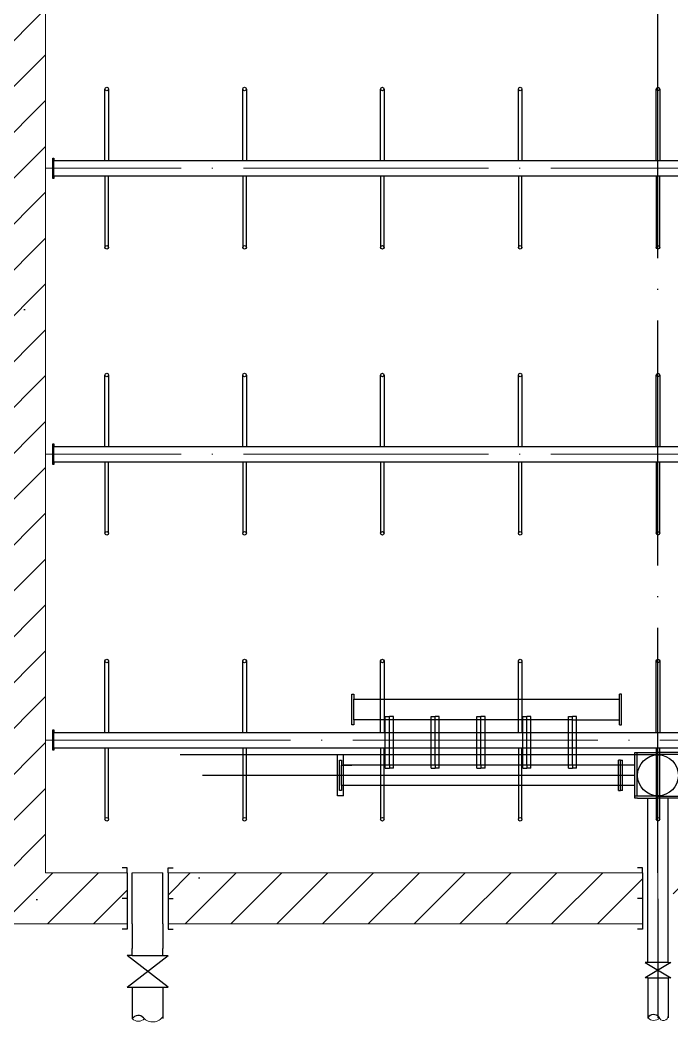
# Model space of a CAD drawing. Header units: millimetres. Extents: x 279 to 2876, y -494 to 1800.
# Drawn here: x 1136.1 to 1199.9, y 147.8 to 245.9 of the extents above; entities that cross this region are included whole.
import ezdxf

# ---------------------------------------------------------------- set-up
doc = ezdxf.new("R2010")
doc.units = ezdxf.units.MM
doc.linetypes.add('ACAD_ISO04W100', pattern=[30, 24, -3, 0, -3])
doc.layers.add('图层2', color=5, linetype='Continuous', lineweight=25, plot=False)
doc.layers.add('图层3', color=2, linetype='Continuous')

msp = doc.modelspace()

# ---------------------------------------------------------------- hatches: boundary and pattern name
at = {"layer": '图层3'}
h = msp.add_hatch(dxfattribs=at)
h.set_pattern_fill('ANSI31', color=256, style=0)
h.set_pattern_definition([(45, (155.4213, -677.7282), (-2.245064, 2.245064), [])])
h.paths.add_polyline_path([(1020.5659, 162.43685), (1020.5659, 157.43685), (1067.0659, 157.43685), (1067.0659, 162.43685)])
h.paths.add_polyline_path([(1070.0659, 162.43685), (1070.0659, 157.43685), (1116.5659, 157.43685), (1116.5659, 162.43685)])
h.paths.add_polyline_path([(1003.5659, 157.43685), (1016.5659, 157.43685), (1016.5659, 162.43685), (1008.5659, 162.43685), (1008.5659, 172.43685), (1008.5659, 174.68685), (1003.5659, 174.68685), (1003.5659, 167.43685), (1003.5659, 162.43685)])
h.paths.add_polyline_path([(1003.5659, 176.18685), (1008.5659, 176.18685), (1008.5659, 202.68685), (1003.5659, 202.68685)])
h.paths.add_polyline_path([(1008.5659, 407.43685), (1008.5659, 412.43685), (1022.26142, 412.43685), (1027.26379, 417.43685), (1003.5659, 417.43685), (1003.5659, 400.18685), (1008.5659, 400.18685), (1008.5659, 402.43685)])
h.paths.add_polyline_path([(1027.26379, 417.43685), (1022.26142, 412.43685), (1033.1433, 412.43685), (1038.14568, 417.43685)])
h.paths.add_polyline_path([(1038.14568, 417.43685), (1033.1433, 412.43685), (1067.0659, 412.43685), (1067.0659, 417.43685)])
h.paths.add_polyline_path([(1003.5659, 372.18685), (1008.5659, 372.18685), (1008.5659, 398.68685), (1003.5659, 398.68685)])
h.paths.add_polyline_path([(1008.5659, 370.68685), (1003.5659, 370.68685), (1003.5659, 344.18685), (1008.5659, 344.18685)])
h.paths.add_polyline_path([(1008.5659, 342.68685), (1003.5659, 342.68685), (1003.5659, 316.18685), (1008.5659, 316.18685)])
h.paths.add_polyline_path([(1008.5659, 314.68685), (1003.5659, 314.68685), (1003.5659, 288.18685), (1008.5659, 288.18685)])
h.paths.add_polyline_path([(1003.5659, 260.18685), (1008.5659, 260.18685), (1008.5659, 286.68685), (1003.5659, 286.68685)])
h.paths.add_polyline_path([(1003.5659, 232.18685), (1008.5659, 232.18685), (1008.5659, 258.68685), (1003.5659, 258.68685)])
h.paths.add_polyline_path([(1008.5659, 230.68685), (1003.5659, 230.68685), (1003.5659, 204.18685), (1008.5659, 204.18685)])
h.paths.add_polyline_path([(1133.5659, 407.43685), (1133.5659, 412.43685), (1133.5659, 417.43685), (1070.0659, 417.43685), (1070.0659, 412.43685), (1128.5659, 412.43685), (1128.5659, 402.43685), (1128.5659, 162.43685), (1120.5659, 162.43685), (1120.5659, 157.43685), (1133.5659, 157.43685)])
h.paths.add_polyline_path([(1138.5659, 412.43685), (1197.0659, 412.43685), (1197.0659, 417.43685), (1133.5659, 417.43685), (1133.5659, 412.43685), (1133.5659, 402.43685), (1133.5659, 157.43685), (1146.5659, 157.43685), (1146.5659, 162.43685), (1138.5659, 162.43685), (1138.5659, 402.43685)])
h.paths.add_polyline_path([(1258.5659, 412.43685), (1258.5659, 407.43685), (1258.5659, 402.43685), (1258.5659, 400.18685), (1263.5659, 400.18685), (1263.5659, 417.43685), (1200.0659, 417.43685), (1200.0659, 412.43685)])
h.paths.add_polyline_path([(1258.5659, 372.18685), (1263.5659, 372.18685), (1263.5659, 398.68685), (1258.5659, 398.68685)])
h.paths.add_polyline_path([(1258.5659, 344.18685), (1263.5659, 344.18685), (1263.5659, 370.68685), (1258.5659, 370.68685)])
h.paths.add_polyline_path([(1258.5659, 316.18685), (1263.5659, 316.18685), (1263.5659, 342.68685), (1258.5659, 342.68685)])
h.paths.add_polyline_path([(1258.5659, 288.18685), (1263.5659, 288.18685), (1263.5659, 314.68685), (1258.5659, 314.68685)])
h.paths.add_polyline_path([(1258.5659, 260.18685), (1263.5659, 260.18685), (1263.5659, 286.68685), (1258.5659, 286.68685)])
h.paths.add_polyline_path([(1263.5659, 258.68685), (1258.5659, 258.68685), (1258.5659, 232.18685), (1263.5659, 232.18685)])
h.paths.add_polyline_path([(1263.5659, 230.68685), (1258.5659, 230.68685), (1258.5659, 204.18685), (1263.5659, 204.18685)])
h.paths.add_polyline_path([(1258.5659, 176.18685), (1263.5659, 176.18685), (1263.5659, 202.68685), (1258.5659, 202.68685)])
h.paths.add_polyline_path([(1258.5659, 162.43685), (1250.5659, 162.43685), (1250.5659, 157.43685), (1263.5659, 157.43685), (1263.5659, 162.43685), (1263.5659, 172.43685), (1263.5659, 174.68685), (1258.5659, 174.68685)])
h.paths.add_polyline_path([(1246.5659, 157.43685), (1246.5659, 162.43685), (1200.0659, 162.43685), (1200.0659, 157.43685)])
h.paths.add_polyline_path([(1150.5659, 162.43685), (1150.5659, 157.43685), (1197.0659, 157.43685), (1197.0659, 162.43685)])
h.paths.add_polyline_path([(1276.56598, 162.43685), (1276.56598, 172.43685), (1276.56598, 174.68685), (1271.56598, 174.68685), (1271.56598, 167.43685), (1271.56598, 162.43685), (1271.56598, 157.43685), (1284.56598, 157.43685), (1284.56598, 162.43685)])
h.paths.add_polyline_path([(1288.56598, 162.43685), (1288.56598, 157.43685), (1335.06598, 157.43685), (1335.06598, 162.43685)])
h.paths.add_polyline_path([(1338.06598, 162.43685), (1338.06598, 157.43685), (1384.56598, 157.43685), (1384.56598, 162.43685)], flags=17)
h.paths.add_polyline_path([(1276.56598, 202.68685), (1271.56598, 202.68685), (1271.56598, 176.18685), (1276.56598, 176.18685)])
h.paths.add_polyline_path([(1271.56598, 204.18685), (1276.56598, 204.18685), (1276.56598, 230.68685), (1271.56598, 230.68685)])
h.paths.add_polyline_path([(1271.56598, 232.18685), (1276.56598, 232.18685), (1276.56598, 258.68685), (1271.56598, 258.68685)])
h.paths.add_polyline_path([(1276.56598, 286.68685), (1271.56598, 286.68685), (1271.56598, 260.18685), (1276.56598, 260.18685)])
h.paths.add_polyline_path([(1276.56598, 314.68685), (1271.56598, 314.68685), (1271.56598, 288.18685), (1276.56598, 288.18685)])
h.paths.add_polyline_path([(1271.56598, 316.18685), (1276.56598, 316.18685), (1276.56598, 342.68685), (1271.56598, 342.68685)])
h.paths.add_polyline_path([(1271.56598, 344.18685), (1276.56598, 344.18685), (1276.56598, 370.68685), (1271.56598, 370.68685)])
h.paths.add_polyline_path([(1276.56598, 398.68685), (1271.56598, 398.68685), (1271.56598, 372.18685), (1276.56598, 372.18685)])
h.paths.add_polyline_path([(1276.56598, 412.43685), (1335.06598, 412.43685), (1335.06598, 417.43685), (1271.56598, 417.43685), (1271.56598, 400.18685), (1276.56598, 400.18685), (1276.56598, 402.43685), (1276.56598, 407.43685)])
h.paths.add_polyline_path([(1338.06598, 417.43685), (1338.06598, 412.43685), (1396.56598, 412.43685), (1396.56598, 402.43685), (1396.56598, 162.43685), (1388.56598, 162.43685), (1388.56598, 157.43685), (1401.56598, 157.43685), (1401.56598, 407.43685), (1401.56598, 412.43685), (1401.56598, 417.43685)])
h = msp.add_hatch(dxfattribs=at)
h.set_pattern_fill('AR-CONC', color=256, scale=0.25, style=0)
h.set_pattern_definition([(50, (155.42, -677.73), (45.5462, -3.9848), [4.7625, -52.3875]), (355, (155.42, -677.73), (-8.8107, 47.7642), [3.81, -41.91]), (100.451, (159.217, -678.06), (36.7356, 43.7792), [4.0475, -44.5225]), (46.1842, (155.42, -665.03), (67.7698, -10.5106), [7.1437, -78.5812]), (96.6356, (161.07, -665.904), (59.351, 61.8564), [6.0713, -66.7837]), (351.184, (155.42, -665.03), (59.3512, 61.8563), [5.715, -62.865]), (21, (161.77, -668.203), (37.9037, -25.5664), [4.7625, -52.3875]), (326, (161.77, -668.203), (15.4505, 46.047), [3.81, -41.91]), (71.4514, (164.93, -670.334), (53.3541, 20.4807), [4.0475, -44.5225]), (37.5, (155.421, -677.728), (0.77215, 21.13876), [0, -41.402, 0, -42.545, 0, -42.06875]), (7.5, (155.421, -677.728), (16.70492, 25.04514), [0, -24.257, 0, -40.4495, 0, -16.03375]), (327.5, (141.26, -677.728), (33.89765, -1.43219), [0, -15.875, 0, -49.53, 0, -65.7225]), (317.5, (134.91, -677.728), (37.0323, 6.3566), [0, -20.6375, 0, -32.893, 0, -46.6725])])
h.paths.add_polyline_path([(1008.5659, 398.68685), (1003.5659, 398.68685), (1003.5659, 372.18685), (1008.5659, 372.18685)])
h.paths.add_polyline_path([(1008.5659, 412.43685), (1022.26142, 412.43685), (1027.26379, 417.43685), (1003.5659, 417.43685), (1003.5659, 400.18685), (1008.5659, 400.18685), (1008.5659, 402.43685), (1008.5659, 407.43685)])
h.paths.add_polyline_path([(1067.0659, 417.43685), (1038.14568, 417.43685), (1033.1433, 412.43685), (1067.0659, 412.43685)])
h.paths.add_polyline_path([(1038.14568, 417.43685), (1027.26379, 417.43685), (1022.26142, 412.43685), (1033.1433, 412.43685)])
h.paths.add_polyline_path([(1133.5659, 417.43685), (1070.0659, 417.43685), (1070.0659, 412.43685), (1128.5659, 412.43685), (1128.5659, 402.43685), (1128.5659, 162.43685), (1120.5659, 162.43685), (1120.5659, 157.43685), (1133.5659, 157.43685), (1133.5659, 407.43685), (1133.5659, 412.43685)])
h.paths.add_polyline_path([(1116.5659, 162.43685), (1070.0659, 162.43685), (1070.0659, 157.43685), (1116.5659, 157.43685)])
h.paths.add_polyline_path([(1067.0659, 162.43685), (1020.5659, 162.43685), (1020.5659, 157.43685), (1067.0659, 157.43685)])
h.paths.add_polyline_path([(1008.5659, 172.43685), (1008.5659, 174.68685), (1003.5659, 174.68685), (1003.5659, 167.43685), (1003.5659, 162.43685), (1003.5659, 157.43685), (1016.5659, 157.43685), (1016.5659, 162.43685), (1008.5659, 162.43685)])
h.paths.add_polyline_path([(1008.5659, 202.68685), (1003.5659, 202.68685), (1003.5659, 176.18685), (1008.5659, 176.18685)])
h.paths.add_polyline_path([(1008.5659, 230.68685), (1003.5659, 230.68685), (1003.5659, 204.18685), (1008.5659, 204.18685)])
h.paths.add_polyline_path([(1008.5659, 258.68685), (1003.5659, 258.68685), (1003.5659, 232.18685), (1008.5659, 232.18685)])
h.paths.add_polyline_path([(1008.5659, 286.68685), (1003.5659, 286.68685), (1003.5659, 260.18685), (1008.5659, 260.18685)])
h.paths.add_polyline_path([(1008.5659, 314.68685), (1003.5659, 314.68685), (1003.5659, 288.18685), (1008.5659, 288.18685)])
h.paths.add_polyline_path([(1008.5659, 342.68685), (1003.5659, 342.68685), (1003.5659, 316.18685), (1008.5659, 316.18685)])
h.paths.add_polyline_path([(1008.5659, 370.68685), (1003.5659, 370.68685), (1003.5659, 344.18685), (1008.5659, 344.18685)])
h.paths.add_polyline_path([(1138.5659, 402.43685), (1138.5659, 412.43685), (1197.0659, 412.43685), (1197.0659, 417.43685), (1133.5659, 417.43685), (1133.5659, 412.43685), (1133.5659, 402.43685), (1133.5659, 157.43685), (1146.5659, 157.43685), (1146.5659, 162.43685), (1138.5659, 162.43685)])
h.paths.add_polyline_path([(1263.5659, 417.43685), (1200.0659, 417.43685), (1200.0659, 412.43685), (1258.5659, 412.43685), (1258.5659, 407.43685), (1258.5659, 402.43685), (1258.5659, 400.18685), (1263.5659, 400.18685)])
h.paths.add_polyline_path([(1263.5659, 398.68685), (1258.5659, 398.68685), (1258.5659, 372.18685), (1263.5659, 372.18685)])
h.paths.add_polyline_path([(1263.5659, 370.68685), (1258.5659, 370.68685), (1258.5659, 344.18685), (1263.5659, 344.18685)])
h.paths.add_polyline_path([(1263.5659, 342.68685), (1258.5659, 342.68685), (1258.5659, 316.18685), (1263.5659, 316.18685)])
h.paths.add_polyline_path([(1276.56598, 342.68685), (1271.56598, 342.68685), (1271.56598, 316.18685), (1276.56598, 316.18685)])
h.paths.add_polyline_path([(1276.56598, 370.68685), (1271.56598, 370.68685), (1271.56598, 344.18685), (1276.56598, 344.18685)])
h.paths.add_polyline_path([(1276.56598, 398.68685), (1271.56598, 398.68685), (1271.56598, 372.18685), (1276.56598, 372.18685)])
h.paths.add_polyline_path([(1276.56598, 412.43685), (1335.06598, 412.43685), (1335.06598, 417.43685), (1271.56598, 417.43685), (1271.56598, 400.18685), (1276.56598, 400.18685), (1276.56598, 402.43685), (1276.56598, 407.43685)])
h.paths.add_polyline_path([(1263.5659, 314.68685), (1258.5659, 314.68685), (1258.5659, 288.18685), (1263.5659, 288.18685)])
h.paths.add_polyline_path([(1276.56598, 314.68685), (1271.56598, 314.68685), (1271.56598, 288.18685), (1276.56598, 288.18685)])
h.paths.add_polyline_path([(1276.56598, 286.68685), (1271.56598, 286.68685), (1271.56598, 260.18685), (1276.56598, 260.18685)])
h.paths.add_polyline_path([(1263.5659, 286.68685), (1258.5659, 286.68685), (1258.5659, 260.18685), (1263.5659, 260.18685)])
h.paths.add_polyline_path([(1263.5659, 258.68685), (1258.5659, 258.68685), (1258.5659, 232.18685), (1263.5659, 232.18685)])
h.paths.add_polyline_path([(1276.56598, 258.68685), (1271.56598, 258.68685), (1271.56598, 232.18685), (1276.56598, 232.18685)])
h.paths.add_polyline_path([(1276.56598, 230.68685), (1271.56598, 230.68685), (1271.56598, 204.18685), (1276.56598, 204.18685)])
h.paths.add_polyline_path([(1263.5659, 230.68685), (1258.5659, 230.68685), (1258.5659, 204.18685), (1263.5659, 204.18685)])
h.paths.add_polyline_path([(1263.5659, 202.68685), (1258.5659, 202.68685), (1258.5659, 176.18685), (1263.5659, 176.18685)])
h.paths.add_polyline_path([(1276.56598, 202.68685), (1271.56598, 202.68685), (1271.56598, 176.18685), (1276.56598, 176.18685)])
h.paths.add_polyline_path([(1246.5659, 162.43685), (1200.0659, 162.43685), (1200.0659, 157.43685), (1246.5659, 157.43685)])
h.paths.add_polyline_path([(1263.5659, 162.43685), (1263.5659, 172.43685), (1263.5659, 174.68685), (1258.5659, 174.68685), (1258.5659, 162.43685), (1250.5659, 162.43685), (1250.5659, 157.43685), (1263.5659, 157.43685)])
h.paths.add_polyline_path([(1284.56598, 162.43685), (1276.56598, 162.43685), (1276.56598, 172.43685), (1276.56598, 174.68685), (1271.56598, 174.68685), (1271.56598, 167.43685), (1271.56598, 162.43685), (1271.56598, 157.43685), (1284.56598, 157.43685)])
h.paths.add_polyline_path([(1335.06598, 162.43685), (1288.56598, 162.43685), (1288.56598, 157.43685), (1335.06598, 157.43685)])
h.paths.add_polyline_path([(1197.0659, 162.43685), (1150.5659, 162.43685), (1150.5659, 157.43685), (1197.0659, 157.43685)])
h.paths.add_polyline_path([(1384.56598, 162.43685), (1338.06598, 162.43685), (1338.06598, 157.43685), (1384.56598, 157.43685)])
h.paths.add_polyline_path([(1401.56598, 407.43685), (1401.56598, 412.43685), (1401.56598, 417.43685), (1338.06598, 417.43685), (1338.06598, 412.43685), (1396.56598, 412.43685), (1396.56598, 402.43685), (1396.56598, 162.43685), (1388.56598, 162.43685), (1388.56598, 157.43685), (1401.56598, 157.43685)])

# ---------------------------------------------------------------- linework, layer by layer
at = {"linetype": 'ACAD_ISO04W100'}
for p, q in [((1198.5659, 162.43685), (1198.5659, 412.43685)), ((1198.5659, 159.88482), (1198.5659, 148.24685))]:
    msp.add_line(p, q, dxfattribs=at)
at = {"lineweight": 0}
for p, q in [((1138.5659, 402.43685), (1138.5659, 162.43685)), ((1138.5659, 173.93685), (1138.5659, 176.93685)), ((1138.5659, 162.43685), (1146.5659, 162.43685)), ((1147.0659, 162.43685), (1150.0659, 162.43685)), ((1150.5659, 162.43685), (1197.0659, 162.43685)), ((1198.5659, 162.43685), (1198.5659, 159.88482)), ((1146.5659, 157.43685), (1133.5659, 157.43685)), ((1197.0659, 157.43685), (1150.5659, 157.43685))]:
    msp.add_line(p, q, dxfattribs=at)
at = {"linetype": 'ACAD_ISO04W100', "lineweight": 0}
for p, q in [((1212.0659, 231.43685), (1138.5659, 231.43685)), ((1212.0659, 203.43685), (1138.5659, 203.43685)), ((1138.5659, 175.43685), (1258.5659, 175.43685)), ((1198.5659, 159.88482), (1198.5659, 162.43685))]:
    msp.add_line(p, q, dxfattribs=at)
for p, q in [((1168.5659, 179.43742), (1168.5659, 179.93742)), ((1168.5659, 179.93742), (1168.7659, 179.93742)), ((1168.7659, 179.93742), (1168.7659, 179.43742)), ((1194.78689, 176.93742), (1194.78689, 179.93742)), ((1194.98689, 179.93742), (1194.78689, 179.93742)), ((1194.98689, 179.63742), (1194.98689, 179.93742)), ((1194.98689, 179.43742), (1194.98689, 179.63742)), ((1168.5659, 176.93742), (1168.5659, 179.43742)), ((1168.7659, 177.43742), (1168.7659, 179.43742)), ((1168.7659, 179.43742), (1194.78689, 179.43742)), ((1194.98689, 177.43742), (1194.98689, 179.43742)), ((1171.85273, 172.68742), (1171.85273, 177.73742)), ((1171.85273, 177.73742), (1172.25273, 177.73742)), ((1172.25273, 172.98742), (1172.25273, 177.73742)), ((1172.25273, 172.98742), (1172.25273, 177.73742)), ((1172.65273, 177.73742), (1172.25273, 177.73742)), ((1172.25273, 172.98742), (1172.25273, 177.67817)), ((1172.65273, 172.68742), (1172.65273, 177.73742)), ((1176.33956, 172.68742), (1176.33956, 177.73742)), ((1176.33956, 177.73742), (1176.73956, 177.73742)), ((1176.73956, 172.98742), (1176.73956, 177.73742)), ((1176.73956, 172.98742), (1176.73956, 177.73742)), ((1176.73956, 172.98742), (1176.73956, 177.73742)), ((1177.13956, 177.73742), (1176.73956, 177.73742)), ((1177.13956, 172.68742), (1177.13956, 177.73742)), ((1180.82639, 172.68742), (1180.82639, 177.73742)), ((1180.82639, 177.73742), (1181.22639, 177.73742)), ((1181.22639, 172.98742), (1181.22639, 177.73742)), ((1181.22639, 172.98742), (1181.22639, 177.73742)), ((1181.22639, 172.98742), (1181.22639, 177.73742)), ((1181.62639, 177.73742), (1181.22639, 177.73742)), ((1181.62639, 172.68742), (1181.62639, 177.73742)), ((1185.31323, 172.68742), (1185.31323, 177.73742)), ((1185.31323, 177.73742), (1185.71323, 177.73742)), ((1185.71323, 172.98742), (1185.71323, 177.73742)), ((1185.71323, 172.98742), (1185.71323, 177.73742)), ((1185.71323, 172.98742), (1185.71323, 177.73742)), ((1186.11323, 177.73742), (1185.71323, 177.73742)), ((1186.11323, 172.68742), (1186.11323, 177.73742)), ((1189.80006, 172.68742), (1189.80006, 177.73742)), ((1189.80006, 177.73742), (1190.20006, 177.73742)), ((1190.20006, 172.98742), (1190.20006, 177.73742)), ((1190.20006, 172.98742), (1190.20006, 177.73742)), ((1190.60006, 177.73742), (1190.20006, 177.73742)), ((1190.60006, 172.68742), (1190.60006, 177.73742)), ((1168.7659, 176.93742), (1168.5659, 176.93742)), ((1190.20006, 177.43742), (1168.7659, 177.43742)), ((1168.7659, 177.43742), (1168.7659, 176.93742)), ((1190.20006, 177.43742), (1192.9667, 177.43742)), ((1192.9667, 177.43742), (1194.78689, 177.43742)), ((1194.78689, 176.93742), (1194.98689, 176.93742)), ((1194.98689, 176.93742), (1194.98689, 177.43742)), ((1198.5659, 173.98742), (1151.75739, 173.98742)), ((1167.4659, 173.98742), (1167.1659, 173.98742)), ((1167.1659, 173.95045), (1167.1659, 173.98742)), ((1167.1659, 170.22563), (1167.1659, 173.95045)), ((1167.7659, 173.98742), (1167.4659, 173.98742)), ((1167.7659, 173.95045), (1167.7659, 173.98742)), ((1167.7659, 170.22563), (1167.7659, 173.95045)), ((1196.3159, 169.73742), (1196.3159, 174.23742)), ((1196.3159, 174.23742), (1198.5659, 174.23742)), ((1196.5159, 169.93742), (1196.5159, 174.23742)), ((1196.5159, 174.03742), (1198.5659, 174.03742)), ((1200.8159, 174.23742), (1198.5659, 174.23742)), ((1200.6159, 174.03742), (1198.5659, 174.03742)), ((1198.5659, 169.93742), (1198.5659, 174.03742)), ((1167.3659, 172.98742), (1167.3659, 173.48742)), ((1167.3659, 173.48742), (1167.5659, 173.48742)), ((1167.3659, 170.48742), (1167.3659, 172.98742)), ((1167.5659, 173.48742), (1167.5659, 172.98742)), ((1167.5659, 170.98742), (1167.5659, 172.98742)), ((1167.5659, 172.98742), (1168.5659, 172.98742)), ((1194.68689, 172.98742), (1167.7659, 172.98742)), ((1175.36074, 172.98742), (1168.5659, 172.98742)), ((1171.85273, 172.68742), (1172.25273, 172.68742)), ((1172.25273, 172.98742), (1172.25273, 172.68742)), ((1172.25273, 172.98742), (1172.25273, 172.68742)), ((1172.65273, 172.68742), (1172.25273, 172.68742)), ((1196.3159, 172.98742), (1175.36074, 172.98742)), ((1176.33956, 172.68742), (1176.73956, 172.68742)), ((1176.73956, 172.98742), (1176.73956, 172.68742)), ((1176.73956, 172.98742), (1176.73956, 172.68742)), ((1177.13956, 172.68742), (1176.73956, 172.68742)), ((1180.82639, 172.68742), (1181.22639, 172.68742)), ((1181.22639, 172.98742), (1181.22639, 172.68742)), ((1181.22639, 172.98742), (1181.22639, 172.68742)), ((1181.62639, 172.68742), (1181.22639, 172.68742)), ((1185.31323, 172.68742), (1185.71323, 172.68742)), ((1185.71323, 172.98742), (1185.71323, 172.68742)), ((1185.71323, 172.98742), (1185.71323, 172.68742)), ((1186.11323, 172.68742), (1185.71323, 172.68742)), ((1189.80006, 172.68742), (1190.20006, 172.68742)), ((1190.20006, 172.98742), (1190.20006, 172.68742)), ((1190.20006, 172.98742), (1190.20006, 172.68742)), ((1190.60006, 172.68742), (1190.20006, 172.68742)), ((1194.68689, 170.48742), (1194.68689, 173.48742)), ((1194.88689, 173.48742), (1194.68689, 173.48742)), ((1194.88689, 173.18742), (1194.88689, 173.48742)), ((1194.88689, 173.48742), (1195.08689, 173.48742)), ((1194.88689, 172.98742), (1194.88689, 173.18742)), ((1194.88689, 170.98742), (1194.88689, 172.98742)), ((1195.08689, 170.48742), (1195.08689, 173.48742)), ((1196.3159, 171.98742), (1153.9557, 171.98742)), ((1194.88689, 171.98742), (1194.68689, 171.98742)), ((1168.5659, 170.98742), (1167.5659, 170.98742)), ((1167.5659, 170.98742), (1167.5659, 170.48742)), ((1174.28889, 170.98742), (1168.5659, 170.98742)), ((1196.3159, 170.98742), (1174.28889, 170.98742)), ((1194.88689, 170.48742), (1194.88689, 170.98742)), ((1167.1659, 169.98742), (1167.1659, 170.22563)), ((1167.4659, 169.98742), (1167.1659, 169.98742)), ((1167.7659, 169.98742), (1167.3159, 169.98742)), ((1167.5659, 170.48742), (1167.3659, 170.48742)), ((1167.7659, 169.98742), (1167.7659, 170.22563)), ((1194.68689, 170.48742), (1194.88689, 170.48742)), ((1195.08689, 170.48742), (1194.88689, 170.48742)), ((1198.5659, 169.93742), (1196.3159, 169.93742)), ((1196.5659, 169.73742), (1196.3159, 169.73742)), ((1196.5659, 169.73742), (1198.5659, 169.73742)), ((1197.5659, 154.15316), (1197.5659, 169.73742)), ((1198.5659, 169.93742), (1200.8159, 169.93742)), ((1200.5659, 169.73742), (1198.5659, 169.73742)), ((1199.5659, 154.15316), (1199.5659, 169.73742)), ((1146.5659, 162.93685), (1146.0659, 162.93685)), ((1146.5659, 162.43685), (1146.5659, 162.93685)), ((1150.5659, 162.43685), (1150.5659, 162.93685)), ((1150.5659, 162.93685), (1151.0659, 162.93685)), ((1197.0659, 162.93685), (1196.5659, 162.93685)), ((1197.0659, 162.43685), (1197.0659, 162.93685)), ((1146.5659, 162.43685), (1146.5659, 157.43685)), ((1150.5659, 162.43685), (1150.5659, 157.43685)), ((1197.0659, 162.43685), (1197.0659, 157.43685)), ((1146.5659, 159.93685), (1146.0659, 159.93685)), ((1150.5659, 159.93685), (1151.0659, 159.93685)), ((1197.0659, 159.93685), (1196.5659, 159.93685)), ((1146.5659, 157.43685), (1146.5659, 156.93685)), ((1147.0659, 157.43685), (1147.0659, 155.04435)), ((1147.0659, 157.43685), (1147.0659, 155.04435)), ((1147.0659, 157.43685), (1147.0659, 155.04435)), ((1147.0659, 157.43685), (1147.0659, 155.04435)), ((1150.0659, 157.43685), (1150.0659, 155.04435)), ((1150.0659, 157.43685), (1150.0659, 155.04435)), ((1150.0659, 157.43685), (1150.0659, 155.04435)), ((1150.0659, 157.43685), (1150.0659, 155.04435)), ((1150.5659, 157.43685), (1150.5659, 156.93685)), ((1197.0659, 157.43685), (1197.0659, 156.93685)), ((1146.5659, 156.93685), (1146.0659, 156.93685)), ((1150.5659, 156.93685), (1151.0659, 156.93685)), ((1197.0659, 156.93685), (1196.5659, 156.93685)), ((1147.0659, 154.34185), (1147.0659, 155.04435)), ((1147.0659, 154.34185), (1147.0659, 155.04435)), ((1147.0659, 154.34185), (1147.0659, 155.04435)), ((1147.0659, 154.34185), (1147.0659, 155.04435)), ((1150.0659, 154.34185), (1150.0659, 155.04435)), ((1150.0659, 154.34185), (1150.0659, 155.04435)), ((1150.0659, 154.34185), (1150.0659, 155.04435)), ((1150.0659, 154.34185), (1150.0659, 155.04435)), ((1199.5659, 154.15316), (1199.5659, 155.65316)), ((1147.0659, 154.34185), (1146.5659, 154.34185)), ((1146.5659, 151.24685), (1150.5659, 154.34185)), ((1150.5659, 151.24685), (1146.5659, 154.34185)), ((1147.0659, 154.34185), (1150.0659, 154.34185)), ((1150.0659, 154.34185), (1150.5659, 154.34185)), ((1197.5659, 153.65316), (1197.5659, 154.15316)), ((1199.5659, 153.65316), (1199.5659, 154.15316)), ((1197.5659, 153.65316), (1197.3159, 153.65316)), ((1199.8159, 153.65316), (1197.3159, 152.15316)), ((1197.3159, 153.65316), (1199.8159, 152.15316)), ((1199.5659, 153.65316), (1197.5659, 153.65316)), ((1199.5659, 153.65316), (1199.8159, 153.65316)), ((1197.5659, 152.15316), (1197.3159, 152.15316)), ((1197.5659, 152.15316), (1199.5659, 152.15316)), ((1197.5659, 152.15316), (1197.5659, 150.15316)), ((1199.8159, 152.15316), (1199.5659, 152.15316)), ((1199.5659, 152.15316), (1199.5659, 150.15316)), ((1146.5659, 151.24685), (1150.5659, 151.24685)), ((1147.0659, 151.24685), (1147.0659, 148.16421)), ((1150.0659, 151.24685), (1150.0659, 148.16421)), ((1197.5659, 150.15316), (1197.5659, 148.24685)), ((1199.5659, 150.15316), (1199.5659, 148.24685))]:
    msp.add_line(p, q)
msp.add_circle((1198.5659, 171.98742), 2)
at = {"lineweight": 0}
for centre, radius, start, end in [((1147.6603, 148.73187), 0.82192, 223.6811816, 316.1726464), ((1149.06962, 149.02954), 1.19074, 220.9089818, 327.6488121), ((1198.16189, 148.81806), 0.82552, 223.7833776, 312.3866), ((1199.11289, 148.43464), 0.45481, 192.990295, 5.0910891)]:
    msp.add_arc(centre, radius, start, end, dxfattribs=at)
for p in [(1172.25273, 172.98742), (1176.73956, 172.98742), (1181.22639, 172.98742), (1185.71323, 172.98742), (1190.20006, 172.98742)]:
    msp.add_point(p)
at = {"layer": '图层2'}
for p, q in [((1144.3909, 232.18685), (1144.3909, 239.18685)), ((1144.7409, 239.18685), (1144.7409, 232.18685)), ((1157.8909, 232.18685), (1157.8909, 239.18685)), ((1158.2409, 239.18685), (1158.2409, 232.18685)), ((1171.3909, 232.18685), (1171.3909, 239.18685)), ((1171.7409, 239.18685), (1171.7409, 232.18685)), ((1184.8909, 232.18685), (1184.8909, 239.18685)), ((1185.2409, 239.18685), (1185.2409, 232.18685)), ((1198.3909, 232.18685), (1198.3909, 239.18685)), ((1198.7409, 239.18685), (1198.7409, 232.18685)), ((1139.2909, 232.18685), (1139.2909, 232.43685)), ((1139.2909, 232.43685), (1139.3909, 232.43685)), ((1139.2909, 230.43685), (1139.2909, 232.18685)), ((1139.3909, 232.43685), (1139.3909, 232.18685)), ((1139.3909, 230.68685), (1139.3909, 232.18685)), ((1139.3909, 232.18685), (1249.35722, 232.18685)), ((1139.3909, 230.68685), (1139.3909, 230.43685)), ((1139.3909, 230.68685), (1249.35722, 230.68685)), ((1144.3909, 230.68685), (1144.3909, 223.68685)), ((1144.7409, 223.68685), (1144.7409, 230.68685)), ((1157.8909, 230.68685), (1157.8909, 223.68685)), ((1158.2409, 223.68685), (1158.2409, 230.68685)), ((1171.3909, 230.68685), (1171.3909, 223.68685)), ((1171.7409, 223.68685), (1171.7409, 230.68685)), ((1184.8909, 230.68685), (1184.8909, 223.68685)), ((1185.2409, 223.68685), (1185.2409, 230.68685)), ((1198.3909, 230.68685), (1198.3909, 223.68685)), ((1198.7409, 223.68685), (1198.7409, 230.68685)), ((1139.3909, 230.43685), (1139.2909, 230.43685)), ((1144.3909, 204.18685), (1144.3909, 211.18685)), ((1144.7409, 211.18685), (1144.7409, 204.18685)), ((1157.8909, 204.18685), (1157.8909, 211.18685)), ((1158.2409, 211.18685), (1158.2409, 204.18685)), ((1171.3909, 204.18685), (1171.3909, 211.18685)), ((1171.7409, 211.18685), (1171.7409, 204.18685)), ((1184.8909, 204.18685), (1184.8909, 211.18685)), ((1185.2409, 211.18685), (1185.2409, 204.18685)), ((1198.3909, 204.18685), (1198.3909, 211.18685)), ((1198.7409, 211.18685), (1198.7409, 204.18685)), ((1139.2909, 204.18685), (1139.2909, 204.43685)), ((1139.2909, 204.43685), (1139.3909, 204.43685)), ((1139.2909, 202.43685), (1139.2909, 204.18685)), ((1139.3909, 204.43685), (1139.3909, 204.18685)), ((1139.3909, 202.68685), (1139.3909, 204.18685)), ((1139.3909, 204.18685), (1249.35722, 204.18685)), ((1139.3909, 202.43685), (1139.2909, 202.43685)), ((1139.3909, 202.68685), (1139.3909, 202.43685)), ((1139.3909, 202.68685), (1249.35722, 202.68685)), ((1144.3909, 202.68685), (1144.3909, 195.68685)), ((1144.7409, 195.68685), (1144.7409, 202.68685)), ((1157.8909, 202.68685), (1157.8909, 195.68685)), ((1158.2409, 195.68685), (1158.2409, 202.68685)), ((1171.3909, 202.68685), (1171.3909, 195.68685)), ((1171.7409, 195.68685), (1171.7409, 202.68685)), ((1184.8909, 202.68685), (1184.8909, 195.68685)), ((1185.2409, 195.68685), (1185.2409, 202.68685)), ((1198.3909, 202.68685), (1198.3909, 195.68685)), ((1198.7409, 195.68685), (1198.7409, 202.68685)), ((1144.3909, 176.18685), (1144.3909, 183.18685)), ((1144.7409, 183.18685), (1144.7409, 176.18685)), ((1157.8909, 176.18685), (1157.8909, 183.18685)), ((1158.2409, 183.18685), (1158.2409, 176.18685)), ((1171.3909, 176.18685), (1171.3909, 183.18685)), ((1171.7409, 183.18685), (1171.7409, 176.18685)), ((1184.8909, 176.18685), (1184.8909, 183.18685)), ((1185.2409, 183.18685), (1185.2409, 176.18685)), ((1198.3909, 176.18685), (1198.3909, 183.18685)), ((1198.7409, 183.18685), (1198.7409, 176.18685)), ((1139.2909, 176.18685), (1139.2909, 176.43685)), ((1139.2909, 176.43685), (1139.3909, 176.43685)), ((1139.2909, 174.43685), (1139.2909, 176.18685)), ((1139.3909, 176.43685), (1139.3909, 176.18685)), ((1139.3909, 174.68685), (1139.3909, 176.18685)), ((1139.3909, 176.18685), (1249.35722, 176.18685)), ((1139.3909, 174.68685), (1139.3909, 174.43685)), ((1139.3909, 174.68685), (1249.35722, 174.68685)), ((1144.3909, 174.68685), (1144.3909, 167.68685)), ((1144.7409, 167.68685), (1144.7409, 174.68685)), ((1157.8909, 174.68685), (1157.8909, 167.68685)), ((1158.2409, 167.68685), (1158.2409, 174.68685)), ((1171.3909, 174.68685), (1171.3909, 167.68685)), ((1171.7409, 167.68685), (1171.7409, 174.68685)), ((1184.8909, 174.68685), (1184.8909, 167.68685)), ((1185.2409, 167.68685), (1185.2409, 174.68685)), ((1198.3909, 174.68685), (1198.3909, 167.68685)), ((1198.7409, 167.68685), (1198.7409, 174.68685)), ((1139.3909, 174.43685), (1139.2909, 174.43685))]:
    msp.add_line(p, q, dxfattribs=at)
at = {"layer": '图层2', "color": 0}
for p, q in [((1147.0659, 157.43685), (1147.0659, 162.43685)), ((1150.0659, 157.43685), (1150.0659, 162.43685))]:
    msp.add_line(p, q, dxfattribs=at)
at = {"layer": '图层2'}
for centre in [(1144.5659, 239.18685), (1158.0659, 239.18685), (1171.5659, 239.18685), (1185.0659, 239.18685), (1198.5659, 239.18685), (1144.5659, 223.68685), (1158.0659, 223.68685), (1171.5659, 223.68685), (1185.0659, 223.68685), (1198.5659, 223.68685), (1144.5659, 211.18685), (1158.0659, 211.18685), (1171.5659, 211.18685), (1185.0659, 211.18685), (1198.5659, 211.18685), (1144.5659, 195.68685), (1158.0659, 195.68685), (1171.5659, 195.68685), (1185.0659, 195.68685), (1198.5659, 195.68685), (1144.5659, 183.18685), (1158.0659, 183.18685), (1171.5659, 183.18685), (1185.0659, 183.18685), (1198.5659, 183.18685), (1144.5659, 167.68685), (1158.0659, 167.68685), (1171.5659, 167.68685), (1185.0659, 167.68685), (1198.5659, 167.68685)]:
    msp.add_circle(centre, 0.175, dxfattribs=at)
at = {"layer": '图层2', "color": 0}
for centre in [(1147.65147, 147.77264), (1198.15147, 147.85528)]:
    msp.add_arc(centre, 0.70444, 42.6346558, 146.2295677, dxfattribs=at)

doc.saveas('drawing.dxf')
